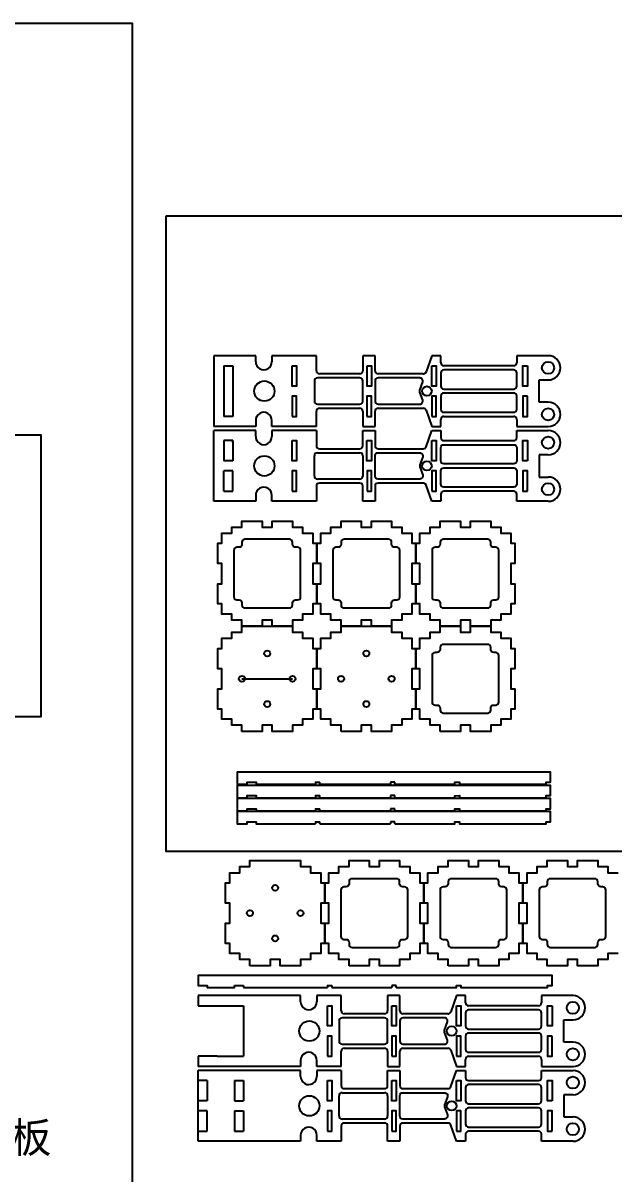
# Model space of a CAD drawing. Header units: millimetres. Extents: x 0 to 1901, y -171 to 1071.
# Drawn here: x 754 to 1046, y 323 to 892 of the extents above; entities that cross this region are included whole.
import ezdxf
from ezdxf import colors
from ezdxf.entities.mleader import LeaderData, LeaderLine
from ezdxf.math import Vec2, Vec3

# ---------------------------------------------------------------- set-up
doc = ezdxf.new("R2010")
doc.units = ezdxf.units.MM
doc.styles.get("Standard").update_dxf_attribs({"font": 'arial.ttf'})

msp = doc.modelspace()

# ---------------------------------------------------------------- linework, layer by layer
for p, q in [((869.21, 727.82), (848.51, 727.82)), ((848.51, 727.82), (848.51, 692.82)), ((853.51, 722.82), (853.51, 697.82)), ((853.51, 722.82), (857.86, 722.82)), ((857.86, 722.82), (857.86, 697.82)), ((857.86, 697.82), (853.51, 697.82)), ((869.21, 692.82), (848.51, 692.82)), ((869.21, 690.82), (848.51, 690.82)), ((848.51, 655.82), (848.51, 690.82)), ((857.86, 685.82), (853.51, 685.82)), ((853.51, 685.82), (853.51, 675.82)), ((857.87, 684.97), (857.86, 685.82)), ((857.86, 685.82), (857.86, 675.82)), ((857.86, 675.82), (853.51, 675.82)), ((853.51, 660.82), (853.51, 670.82)), ((857.86, 670.82), (853.51, 670.82)), ((857.86, 660.82), (857.86, 670.82)), ((853.51, 660.82), (857.86, 660.82)), ((869.21, 655.82), (848.51, 655.82)), ((862.41, 568.08), (887.41, 568.08)), ((898.74, 516.94), (898.74, 515.94)), ((900.94, 515.94), (900.94, 516.94)), ((937.99, 516.94), (935.79, 516.94)), ((935.79, 516.94), (935.79, 515.94)), ((937.99, 515.94), (937.99, 516.94)), ((898.74, 510.3), (898.74, 509.3)), ((900.94, 509.3), (900.94, 510.3)), ((937.99, 510.3), (935.79, 510.3)), ((935.79, 510.3), (935.79, 509.3)), ((937.99, 509.3), (937.99, 510.3)), ((898.74, 503.84), (898.74, 502.84)), ((900.94, 502.84), (900.94, 503.84)), ((937.99, 503.84), (935.79, 503.84)), ((935.79, 503.84), (935.79, 502.84)), ((937.99, 502.84), (937.99, 503.84)), ((898.74, 497.39), (898.74, 496.39)), ((900.94, 496.39), (900.94, 497.39)), ((937.99, 497.39), (935.79, 497.39)), ((935.79, 497.39), (935.79, 496.39)), ((937.99, 496.39), (937.99, 497.39)), ((858.71, 415.42), (858.71, 416.42)), ((858.71, 416.42), (863.11, 416.42)), ((863.11, 416.42), (863.11, 415.42)), ((863.11, 415.42), (904.64, 415.42)), ((904.64, 416.42), (904.64, 415.42)), ((906.84, 416.42), (906.84, 415.42)), ((938.69, 416.42), (936.49, 416.42)), ((936.49, 416.42), (936.49, 415.42)), ((938.69, 415.42), (938.69, 416.42)), ((891.44, 411.43), (840.74, 411.43)), ((840.74, 411.43), (840.74, 406.43)), ((840.74, 406.43), (850.09, 406.43)), ((850.09, 406.43), (863.11, 406.43)), ((863.11, 406.43), (863.11, 381.43)), ((850.09, 381.43), (840.74, 381.43)), ((840.74, 381.43), (840.74, 376.43)), ((850.09, 381.43), (863.11, 381.43)), ((891.44, 376.43), (840.74, 376.43)), ((891.44, 374.44), (840.74, 374.44)), ((840.74, 339.44), (840.74, 374.44)), ((845.14, 369.44), (840.74, 369.44)), ((845.14, 369.44), (845.14, 359.44)), ((858.71, 369.44), (863.11, 369.44)), ((858.71, 369.44), (858.71, 359.44)), ((863.11, 369.44), (863.11, 359.44)), ((845.14, 359.44), (840.74, 359.44)), ((858.71, 359.44), (863.11, 359.44)), ((845.14, 354.44), (840.74, 354.44)), ((845.14, 344.44), (845.14, 354.44)), ((858.71, 354.44), (863.11, 354.44)), ((858.71, 354.44), (858.71, 344.44)), ((863.11, 354.44), (863.11, 344.44)), ((840.74, 344.44), (845.14, 344.44)), ((858.71, 344.44), (863.11, 344.44)), ((891.44, 339.44), (840.74, 339.44))]:
    msp.add_line(p, q)
at = {"color": 0}
for p, q in [((869.21, 724.82), (869.21, 727.82)), ((869.21, 727.82), (869.21, 727.82)), ((899.21, 727.82), (877.21, 727.82)), ((877.21, 727.82), (877.21, 724.82)), ((899.21, 720.32), (899.21, 727.82)), ((928.21, 727.82), (922.21, 727.82)), ((922.21, 727.82), (922.21, 720.32)), ((928.21, 720.32), (928.21, 727.82)), ((956.21, 727.82), (953.47, 719.83)), ((960.71, 727.82), (956.21, 727.82)), ((960.71, 724.32), (960.71, 727.82)), ((996.81, 722.82), (962.21, 722.82)), ((1013.86, 727.82), (998.31, 727.82)), ((998.31, 727.82), (998.31, 724.32)), ((920.71, 718.82), (900.71, 718.82)), ((952.06, 718.82), (929.71, 718.82)), ((898.21, 715.32), (898.21, 705.32)), ((920.71, 716.82), (899.71, 716.82)), ((922.21, 705.32), (922.21, 715.32)), ((1009.38, 704.82), (1009.38, 715.82)), ((1009.38, 715.82), (1013.86, 715.82)), ((899.21, 692.82), (899.21, 700.32)), ((899.71, 703.82), (920.71, 703.82)), ((900.71, 701.82), (920.71, 701.82)), ((922.21, 700.32), (922.21, 692.82)), ((928.21, 692.82), (928.21, 700.32)), ((929.71, 701.82), (952.06, 701.82)), ((953.47, 700.8), (956.21, 692.82)), ((1013.86, 704.82), (1009.38, 704.82)), ((869.21, 695.82), (869.21, 692.82)), ((877.21, 692.82), (877.21, 695.82)), ((960.71, 692.82), (960.71, 696.32)), ((962.21, 697.82), (996.81, 697.82)), ((998.31, 696.32), (998.31, 692.82)), ((869.21, 692.82), (869.21, 692.82)), ((869.21, 687.82), (869.21, 690.82)), ((869.21, 690.82), (869.21, 690.82)), ((899.21, 692.82), (877.21, 692.82)), ((899.21, 690.82), (877.21, 690.82)), ((877.21, 690.82), (877.21, 687.82)), ((899.21, 690.82), (899.21, 683.32)), ((922.21, 692.82), (928.21, 692.82)), ((922.21, 683.32), (922.21, 690.82)), ((922.21, 690.82), (928.21, 690.82)), ((928.21, 690.82), (928.21, 683.32)), ((953.47, 682.83), (956.21, 690.82)), ((956.21, 692.82), (960.71, 692.82)), ((956.21, 690.82), (960.71, 690.82)), ((960.71, 690.82), (960.71, 687.32)), ((998.31, 692.82), (1013.86, 692.82)), ((998.31, 687.32), (998.31, 690.82)), ((998.31, 690.82), (1013.86, 690.82)), ((962.21, 685.82), (996.81, 685.82)), ((898.21, 668.32), (898.21, 678.32)), ((899.71, 679.82), (920.71, 679.82)), ((900.71, 681.82), (920.71, 681.82)), ((922.21, 678.32), (922.21, 668.32)), ((929.71, 681.82), (952.06, 681.82)), ((1013.86, 678.82), (1009.38, 678.82)), ((1009.38, 678.82), (1009.38, 667.82)), ((920.71, 666.82), (899.71, 666.82)), ((1009.38, 667.82), (1013.86, 667.82)), ((899.21, 663.32), (899.21, 655.82)), ((920.71, 664.82), (900.71, 664.82)), ((922.21, 655.82), (922.21, 663.32)), ((928.21, 663.32), (928.21, 655.82)), ((952.06, 664.82), (929.71, 664.82)), ((956.21, 655.82), (953.47, 663.81)), ((996.81, 660.82), (962.21, 660.82)), ((869.21, 658.82), (869.21, 655.82)), ((869.21, 655.82), (869.21, 655.82)), ((877.21, 655.82), (877.21, 658.82)), ((899.21, 655.82), (877.21, 655.82)), ((928.21, 655.82), (922.21, 655.82)), ((960.71, 655.82), (956.21, 655.82)), ((960.71, 659.32), (960.71, 655.82)), ((998.31, 655.82), (998.31, 659.32)), ((1013.86, 655.82), (998.31, 655.82)), ((881.44, 411.43), (881.44, 411.43)), ((891.44, 408.43), (891.44, 411.43)), ((911.44, 411.43), (899.44, 411.43)), ((899.44, 411.43), (899.44, 408.43)), ((911.44, 403.93), (911.44, 411.43)), ((940.44, 411.43), (934.44, 411.43)), ((934.44, 411.43), (934.44, 403.93)), ((940.44, 403.93), (940.44, 411.43)), ((968.44, 411.43), (965.7, 403.45)), ((972.94, 411.43), (968.44, 411.43)), ((972.94, 407.93), (972.94, 411.43)), ((1026.09, 411.43), (1010.54, 411.43)), ((1010.54, 411.43), (1010.54, 407.93)), ((1009.04, 406.43), (974.44, 406.43)), ((910.44, 398.93), (910.44, 388.93)), ((932.94, 400.43), (911.94, 400.43)), ((932.94, 402.43), (912.94, 402.43)), ((934.44, 388.93), (934.44, 398.93)), ((964.28, 402.43), (941.94, 402.43)), ((1021.61, 388.43), (1021.61, 399.43)), ((1021.61, 399.43), (1026.09, 399.43)), ((911.94, 387.43), (932.94, 387.43)), ((1026.09, 388.43), (1021.61, 388.43)), ((911.44, 376.43), (911.44, 383.93)), ((912.94, 385.43), (932.94, 385.43)), ((934.44, 383.93), (934.44, 376.43)), ((940.44, 376.43), (940.44, 383.93)), ((941.94, 385.43), (964.28, 385.43)), ((965.7, 384.42), (968.44, 376.43)), ((974.44, 381.43), (1009.04, 381.43)), ((881.44, 376.43), (881.44, 376.43)), ((891.44, 379.43), (891.44, 376.43)), ((899.44, 376.43), (899.44, 379.43)), ((911.44, 376.43), (899.44, 376.43)), ((934.44, 376.43), (940.44, 376.43)), ((968.44, 376.43), (972.94, 376.43)), ((972.94, 376.43), (972.94, 379.93)), ((1010.54, 379.93), (1010.54, 376.43)), ((1010.54, 376.43), (1026.09, 376.43)), ((881.44, 374.44), (881.44, 374.44)), ((891.44, 371.44), (891.44, 374.44)), ((911.44, 374.44), (899.44, 374.44)), ((899.44, 374.44), (899.44, 371.44)), ((911.44, 374.44), (911.44, 366.94)), ((934.44, 366.94), (934.44, 374.44)), ((934.44, 374.44), (940.44, 374.44)), ((940.44, 374.44), (940.44, 366.94)), ((965.7, 366.45), (968.44, 374.44)), ((968.44, 374.44), (972.94, 374.44)), ((972.94, 374.44), (972.94, 370.94)), ((1010.54, 370.94), (1010.54, 374.44)), ((1010.54, 374.44), (1026.09, 374.44)), ((912.94, 365.44), (932.94, 365.44)), ((941.94, 365.44), (964.28, 365.44)), ((974.44, 369.44), (1009.04, 369.44)), ((910.44, 351.94), (910.44, 361.94)), ((911.94, 363.44), (932.94, 363.44)), ((934.44, 361.94), (934.44, 351.94)), ((1026.09, 362.44), (1021.61, 362.44)), ((1021.61, 362.44), (1021.61, 351.44)), ((932.94, 350.44), (911.94, 350.44)), ((932.94, 348.44), (912.94, 348.44)), ((964.28, 348.44), (941.94, 348.44)), ((968.44, 339.44), (965.7, 347.42)), ((1021.61, 351.44), (1026.09, 351.44)), ((891.44, 342.44), (891.44, 339.44)), ((899.44, 339.44), (899.44, 342.44)), ((911.44, 346.94), (911.44, 339.44)), ((934.44, 339.44), (934.44, 346.94)), ((940.44, 346.94), (940.44, 339.44)), ((972.94, 342.94), (972.94, 339.44)), ((1009.04, 344.44), (974.44, 344.44)), ((1010.54, 339.44), (1010.54, 342.94)), ((891.44, 339.44), (891.44, 339.44)), ((911.44, 339.44), (899.44, 339.44)), ((940.44, 339.44), (934.44, 339.44)), ((972.94, 339.44), (968.44, 339.44)), ((1026.09, 339.44), (1010.54, 339.44))]:
    msp.add_line(p, q, dxfattribs=at)
for points in [[(182.95, 892.28), (808.19, 892.28), (808.19, 165.47), (182.95, 165.47)], [(824.98, 796.9), (1901.12, 796.9), (1901.12, 482.65), (824.98, 482.65)], [(862.41, 594.08), (862.41, 597.08), (857.41, 597.08), (857.41, 600.08), (852.41, 600.08), (852.41, 605.08), (850.41, 605.08), (850.41, 615.08), (852.41, 615.08), (852.41, 625.08), (850.41, 625.08), (850.41, 635.08), (852.41, 635.08), (852.41, 640.08), (857.41, 640.08), (857.41, 643.08), (862.41, 643.08), (862.41, 646.08), (872.41, 646.08), (872.41, 643.08), (877.41, 643.08), (877.41, 646.08), (887.41, 646.08), (887.41, 643.08), (892.41, 643.08), (892.41, 640.08), (897.41, 640.08), (897.41, 635.08), (899.41, 635.08), (899.41, 625.08), (897.41, 625.08), (897.41, 615.08), (899.41, 615.08), (899.41, 605.08), (897.41, 605.08), (897.41, 600.08), (892.41, 600.08), (892.41, 597.08), (887.41, 597.08), (887.41, 594.08), (877.41, 594.08), (877.41, 597.08), (872.41, 597.08), (872.41, 594.08)], [(911.41, 594.08), (911.41, 597.08), (906.41, 597.08), (906.41, 600.08), (901.41, 600.08), (901.41, 605.08), (899.41, 605.08), (899.41, 615.08), (901.41, 615.08), (901.41, 625.08), (899.41, 625.08), (899.41, 635.08), (901.41, 635.08), (901.41, 640.08), (906.41, 640.08), (906.41, 643.08), (911.41, 643.08), (911.41, 646.08), (921.41, 646.08), (921.41, 643.08), (926.41, 643.08), (926.41, 646.08), (936.41, 646.08), (936.41, 643.08), (941.41, 643.08), (941.41, 640.08), (946.41, 640.08), (946.41, 635.08), (948.41, 635.08), (948.41, 625.08), (946.41, 625.08), (946.41, 615.08), (948.41, 615.08), (948.41, 605.08), (946.41, 605.08), (946.41, 600.08), (941.41, 600.08), (941.41, 597.08), (936.41, 597.08), (936.41, 594.08), (926.41, 594.08), (926.41, 597.08), (921.41, 597.08), (921.41, 594.08)], [(960.41, 594.08), (960.41, 597.08), (955.41, 597.08), (955.41, 600.08), (950.41, 600.08), (950.41, 605.08), (948.41, 605.08), (948.41, 615.08), (950.41, 615.08), (950.41, 625.08), (948.41, 625.08), (948.41, 635.08), (950.41, 635.08), (950.41, 640.08), (955.41, 640.08), (955.41, 643.08), (960.41, 643.08), (960.41, 646.08), (970.41, 646.08), (970.41, 643.08), (975.41, 643.08), (975.41, 646.08), (985.41, 646.08), (985.41, 643.08), (990.41, 643.08), (990.41, 640.08), (995.41, 640.08), (995.41, 635.08), (997.41, 635.08), (997.41, 625.08), (995.41, 625.08), (995.41, 615.08), (997.41, 615.08), (997.41, 605.08), (995.41, 605.08), (995.41, 600.08), (990.41, 600.08), (990.41, 597.08), (985.41, 597.08), (985.41, 594.08), (975.41, 594.08), (975.41, 597.08), (970.41, 597.08), (970.41, 594.08)], [(862.41, 542.08), (862.41, 545.08), (857.41, 545.08), (857.41, 548.08), (852.41, 548.08), (852.41, 553.08), (850.41, 553.08), (850.41, 563.08), (852.41, 563.08), (852.41, 573.08), (850.41, 573.08), (850.41, 583.08), (852.41, 583.08), (852.41, 588.08), (857.41, 588.08), (857.41, 591.08), (862.41, 591.08), (862.41, 594.08), (872.41, 594.08), (872.41, 594.08), (877.41, 594.08), (877.41, 594.08), (887.41, 594.08), (887.41, 591.08), (892.41, 591.08), (892.41, 588.08), (897.41, 588.08), (897.41, 583.08), (899.41, 583.08), (899.41, 573.08), (897.41, 573.08), (897.41, 563.08), (899.41, 563.08), (899.41, 553.08), (897.41, 553.08), (897.41, 548.08), (892.41, 548.08), (892.41, 545.08), (887.41, 545.08), (887.41, 542.08), (877.41, 542.08), (877.41, 545.08), (872.41, 545.08), (872.41, 542.08)], [(911.41, 542.08), (911.41, 545.08), (906.41, 545.08), (906.41, 548.08), (901.41, 548.08), (901.41, 553.08), (899.41, 553.08), (899.41, 563.08), (901.41, 563.08), (901.41, 573.08), (899.41, 573.08), (899.41, 583.08), (901.41, 583.08), (901.41, 588.08), (906.41, 588.08), (906.41, 591.08), (911.41, 591.08), (911.41, 594.08), (921.41, 594.08), (921.41, 594.08), (926.41, 594.08), (926.41, 594.08), (936.41, 594.08), (936.41, 591.08), (941.41, 591.08), (941.41, 588.08), (946.41, 588.08), (946.41, 583.08), (948.41, 583.08), (948.41, 573.08), (946.41, 573.08), (946.41, 563.08), (948.41, 563.08), (948.41, 553.08), (946.41, 553.08), (946.41, 548.08), (941.41, 548.08), (941.41, 545.08), (936.41, 545.08), (936.41, 542.08), (926.41, 542.08), (926.41, 545.08), (921.41, 545.08), (921.41, 542.08)], [(960.41, 542.08), (960.41, 545.08), (955.41, 545.08), (955.41, 548.08), (950.41, 548.08), (950.41, 553.08), (948.41, 553.08), (948.41, 563.08), (950.41, 563.08), (950.41, 573.08), (948.41, 573.08), (948.41, 583.08), (950.41, 583.08), (950.41, 588.08), (955.41, 588.08), (955.41, 591.08), (960.41, 591.08), (960.41, 594.08), (970.41, 594.08), (970.41, 591.08), (975.41, 591.08), (975.41, 594.08), (985.41, 594.08), (985.41, 591.08), (990.41, 591.08), (990.41, 588.08), (995.41, 588.08), (995.41, 583.08), (997.41, 583.08), (997.41, 573.08), (995.41, 573.08), (995.41, 563.08), (997.41, 563.08), (997.41, 553.08), (995.41, 553.08), (995.41, 548.08), (990.41, 548.08), (990.41, 545.08), (985.41, 545.08), (985.41, 542.08), (975.41, 542.08), (975.41, 545.08), (970.41, 545.08), (970.41, 542.08)], [(866.35, 426.22), (866.35, 429.22), (861.35, 429.22), (861.35, 432.22), (856.35, 432.22), (856.35, 437.22), (854.35, 437.22), (854.35, 447.22), (856.35, 447.22), (856.35, 457.22), (854.35, 457.22), (854.35, 467.22), (856.35, 467.22), (856.35, 472.22), (861.35, 472.22), (861.35, 475.22), (866.35, 475.22), (866.35, 478.22), (876.35, 478.22), (876.35, 478.22), (881.35, 478.22), (881.35, 478.22), (891.35, 478.22), (891.35, 475.22), (896.35, 475.22), (896.35, 472.22), (901.35, 472.22), (901.35, 467.22), (903.35, 467.22), (903.35, 457.22), (901.35, 457.22), (901.35, 447.22), (903.35, 447.22), (903.35, 437.22), (901.35, 437.22), (901.35, 432.22), (896.35, 432.22), (896.35, 429.22), (891.35, 429.22), (891.35, 426.22), (881.35, 426.22), (881.35, 429.22), (876.35, 429.22), (876.35, 426.22)], [(915.35, 426.22), (915.35, 429.22), (910.35, 429.22), (910.35, 432.22), (905.35, 432.22), (905.35, 437.22), (903.35, 437.22), (903.35, 447.22), (905.35, 447.22), (905.35, 457.22), (903.35, 457.22), (903.35, 467.22), (905.35, 467.22), (905.35, 472.22), (910.35, 472.22), (910.35, 475.22), (915.35, 475.22), (915.35, 478.22), (925.35, 478.22), (925.35, 475.22), (930.35, 475.22), (930.35, 478.22), (940.35, 478.22), (940.35, 475.22), (945.35, 475.22), (945.35, 472.22), (950.35, 472.22), (950.35, 467.22), (952.35, 467.22), (952.35, 457.22), (950.35, 457.22), (950.35, 447.22), (952.35, 447.22), (952.35, 437.22), (950.35, 437.22), (950.35, 432.22), (945.35, 432.22), (945.35, 429.22), (940.35, 429.22), (940.35, 426.22), (930.35, 426.22), (930.35, 429.22), (925.35, 429.22), (925.35, 426.22)], [(964.35, 426.22), (964.35, 429.22), (959.35, 429.22), (959.35, 432.22), (954.35, 432.22), (954.35, 437.22), (952.35, 437.22), (952.35, 447.22), (954.35, 447.22), (954.35, 457.22), (952.35, 457.22), (952.35, 467.22), (954.35, 467.22), (954.35, 472.22), (959.35, 472.22), (959.35, 475.22), (964.35, 475.22), (964.35, 478.22), (974.35, 478.22), (974.35, 475.22), (979.35, 475.22), (979.35, 478.22), (989.35, 478.22), (989.35, 475.22), (994.35, 475.22), (994.35, 472.22), (999.35, 472.22), (999.35, 467.22), (1001.35, 467.22), (1001.35, 457.22), (999.35, 457.22), (999.35, 447.22), (1001.35, 447.22), (1001.35, 437.22), (999.35, 437.22), (999.35, 432.22), (994.35, 432.22), (994.35, 429.22), (989.35, 429.22), (989.35, 426.22), (979.35, 426.22), (979.35, 429.22), (974.35, 429.22), (974.35, 426.22)]]:
    msp.add_lwpolyline(points, close=True)
for points in [[(887.21, 722.82), (889.41, 722.82), (889.41, 712.82), (887.21, 712.82)], [(924.26, 722.82), (926.46, 722.82), (926.41, 712.82), (924.26, 712.82)], [(956.21, 722.82), (958.41, 722.82), (958.41, 712.82), (956.21, 712.82)], [(1003.51, 722.82), (1003.51, 712.82), (1001.31, 712.82), (1001.31, 722.82)], [(887.21, 697.82), (889.41, 697.82), (889.41, 707.82), (887.21, 707.82)], [(924.21, 697.82), (926.41, 697.82), (926.41, 707.81), (924.21, 707.82)], [(956.21, 697.82), (958.41, 697.82), (958.41, 707.82), (956.21, 707.82)], [(1003.51, 707.82), (1001.31, 707.82), (1001.31, 697.82), (1003.51, 697.82)], [(887.21, 685.82), (889.41, 685.82), (889.41, 675.82), (887.21, 675.82)], [(924.21, 685.82), (926.41, 685.82), (926.41, 675.82), (924.21, 675.82)], [(956.21, 685.82), (958.41, 685.82), (958.41, 675.82), (956.21, 675.82)], [(1003.51, 675.82), (1001.31, 675.82), (1001.31, 685.82), (1003.51, 685.82)], [(887.21, 660.82), (889.41, 660.82), (889.41, 670.82), (887.21, 670.82)], [(924.26, 660.82), (926.46, 660.82), (926.41, 670.82), (924.26, 670.82)], [(956.21, 660.82), (958.41, 660.82), (958.41, 670.82), (956.21, 670.82)], [(1003.51, 660.82), (1003.51, 670.82), (1001.31, 670.82), (1001.31, 660.82)], [(904.64, 406.43), (906.84, 406.43), (906.84, 396.43), (904.64, 396.43)], [(936.49, 406.44), (938.69, 406.44), (938.64, 396.44), (936.49, 396.44)], [(968.44, 406.43), (970.64, 406.43), (970.64, 396.43), (968.44, 396.43)], [(1015.74, 406.43), (1015.74, 396.43), (1013.54, 396.43), (1013.54, 406.43)], [(904.64, 381.43), (906.84, 381.43), (906.84, 391.43), (904.64, 391.43)], [(936.44, 381.43), (938.64, 381.43), (938.64, 391.43), (936.44, 391.43)], [(968.44, 381.43), (970.64, 381.43), (970.64, 391.43), (968.44, 391.43)], [(1015.74, 391.43), (1013.54, 391.43), (1013.54, 381.43), (1015.74, 381.43)], [(904.64, 369.44), (906.84, 369.44), (906.84, 359.44), (904.64, 359.44)], [(936.44, 369.44), (938.64, 369.44), (938.64, 359.44), (936.44, 359.44)], [(968.44, 369.44), (970.64, 369.44), (970.64, 359.44), (968.44, 359.44)], [(1015.74, 359.44), (1013.54, 359.44), (1013.54, 369.44), (1015.74, 369.44)], [(904.64, 344.44), (906.84, 344.44), (906.84, 354.44), (904.64, 354.44)], [(936.49, 344.43), (938.69, 344.43), (938.64, 354.43), (936.49, 354.43)], [(968.44, 344.44), (970.64, 344.44), (970.64, 354.44), (968.44, 354.44)], [(1015.74, 344.44), (1015.74, 354.44), (1013.54, 354.44), (1013.54, 344.44)]]:
    msp.add_lwpolyline(points, close=True, dxfattribs=at)
for points in [[(998.31, 712.82), (998.31, 719.32, 0.414214), (996.81, 720.82), (962.21, 720.82, 0.414214), (960.71, 719.32), (960.71, 712.82, 0.414214), (962.21, 711.32), (996.81, 711.32, 0.414214)], [(951.76, 714.83, 0.514618), (950.34, 716.82), (929.71, 716.82, 0.414214), (928.21, 715.32), (928.21, 705.32, 0.414214), (929.71, 703.82), (950.34, 703.82, 0.514618), (951.76, 705.8), (950.38, 709.83, -0.166667), (950.38, 710.8)], [(960.71, 707.82), (960.71, 701.32, 0.414214), (962.21, 699.82), (996.81, 699.82, 0.414214), (998.31, 701.32), (998.31, 707.82, 0.414214), (996.81, 709.32), (962.21, 709.32, 0.414214)], [(960.71, 675.82), (960.71, 682.32, -0.414214), (962.21, 683.82), (996.81, 683.82, -0.414214), (998.31, 682.32), (998.31, 675.82, -0.414214), (996.81, 674.32), (962.21, 674.32, -0.414214)], [(951.76, 668.81, -0.514618), (950.34, 666.82), (929.71, 666.82, -0.414214), (928.21, 668.32), (928.21, 678.32, -0.414214), (929.71, 679.82), (950.34, 679.82, -0.514618), (951.76, 677.83), (950.38, 673.81, 0.166667), (950.38, 672.83)], [(998.31, 670.82), (998.31, 664.32, -0.414214), (996.81, 662.82), (962.21, 662.82, -0.414214), (960.71, 664.32), (960.71, 670.82, -0.414214), (962.21, 672.32), (996.81, 672.32, -0.414214)], [(1010.54, 396.43), (1010.54, 402.93, 0.414214), (1009.04, 404.43), (974.44, 404.43, 0.414214), (972.94, 402.93), (972.94, 396.43, 0.414214), (974.44, 394.93), (1009.04, 394.93, 0.414214)], [(963.99, 398.45, 0.514618), (962.57, 400.43), (941.94, 400.43, 0.414214), (940.44, 398.93), (940.44, 388.93, 0.414214), (941.94, 387.43), (962.57, 387.43, 0.514618), (963.99, 389.42), (962.61, 393.45, -0.166667), (962.61, 394.42)], [(972.94, 391.43), (972.94, 384.93, 0.414214), (974.44, 383.43), (1009.04, 383.43, 0.414214), (1010.54, 384.93), (1010.54, 391.43, 0.414214), (1009.04, 392.93), (974.44, 392.93, 0.414214)], [(1010.54, 359.44), (1010.54, 365.94, 0.414214), (1009.04, 367.44), (974.44, 367.44, 0.414214), (972.94, 365.94), (972.94, 359.44, 0.414214), (974.44, 357.94), (1009.04, 357.94, 0.414214)], [(963.99, 352.42, -0.514618), (962.57, 350.44), (941.94, 350.44, -0.414214), (940.44, 351.94), (940.44, 361.94, -0.414214), (941.94, 363.44), (962.57, 363.44, -0.514618), (963.99, 361.45), (962.61, 357.42, 0.166667), (962.61, 356.45)], [(972.94, 354.44), (972.94, 347.94, 0.414214), (974.44, 346.44), (1009.04, 346.44, 0.414214), (1010.54, 347.94), (1010.54, 354.44, 0.414214), (1009.04, 355.94), (974.44, 355.94, 0.414214)]]:
    msp.add_lwpolyline(points, format="xyb", close=True, dxfattribs=at)
at = {"color": 2}
msp.add_lwpolyline([(243.63, 688.71), (762.95, 688.71), (762.95, 549.3), (243.63, 549.3)], close=True, dxfattribs=at)
for points in [[(891.41, 631.58, 0.414214), (889.91, 633.08), (888.91, 633.08, -0.414214), (887.41, 634.58), (887.41, 635.58, 0.414214), (885.91, 637.08), (863.91, 637.08, 0.414214), (862.41, 635.58), (862.41, 634.58, -0.414214), (860.91, 633.08), (859.91, 633.08, 0.414214), (858.41, 631.58), (858.41, 608.58, 0.414214), (859.91, 607.08), (860.91, 607.08, -0.414214), (862.41, 605.58), (862.41, 604.58, 0.414214), (863.91, 603.08), (885.91, 603.08, 0.414214), (887.41, 604.58), (887.41, 605.58, -0.414214), (888.91, 607.08), (889.91, 607.08, 0.414214), (891.41, 608.58)], [(940.41, 631.58, 0.414214), (938.91, 633.08), (937.91, 633.08, -0.414214), (936.41, 634.58), (936.41, 635.58, 0.414214), (934.91, 637.08), (912.91, 637.08, 0.414214), (911.41, 635.58), (911.41, 634.58, -0.414214), (909.91, 633.08), (908.91, 633.08, 0.414214), (907.41, 631.58), (907.41, 608.58, 0.414214), (908.91, 607.08), (909.91, 607.08, -0.414214), (911.41, 605.58), (911.41, 604.58, 0.414214), (912.91, 603.08), (934.91, 603.08, 0.414214), (936.41, 604.58), (936.41, 605.58, -0.414214), (937.91, 607.08), (938.91, 607.08, 0.414214), (940.41, 608.58)], [(989.41, 631.58, 0.414214), (987.91, 633.08), (986.91, 633.08, -0.414214), (985.41, 634.58), (985.41, 635.58, 0.414214), (983.91, 637.08), (961.91, 637.08, 0.414214), (960.41, 635.58), (960.41, 634.58, -0.414214), (958.91, 633.08), (957.91, 633.08, 0.414214), (956.41, 631.58), (956.41, 608.58, 0.414214), (957.91, 607.08), (958.91, 607.08, -0.414214), (960.41, 605.58), (960.41, 604.58, 0.414214), (961.91, 603.08), (983.91, 603.08, 0.414214), (985.41, 604.58), (985.41, 605.58, -0.414214), (986.91, 607.08), (987.91, 607.08, 0.414214), (989.41, 608.58)], [(989.41, 579.58, 0.414214), (987.91, 581.08), (986.91, 581.08, -0.414214), (985.41, 582.58), (985.41, 583.58, 0.414214), (983.91, 585.08), (961.91, 585.08, 0.414214), (960.41, 583.58), (960.41, 582.58, -0.414214), (958.91, 581.08), (957.91, 581.08, 0.414214), (956.41, 579.58), (956.41, 556.58, 0.414214), (957.91, 555.08), (958.91, 555.08, -0.414214), (960.41, 553.58), (960.41, 552.58, 0.414214), (961.91, 551.08), (983.91, 551.08, 0.414214), (985.41, 552.58), (985.41, 553.58, -0.414214), (986.91, 555.08), (987.91, 555.08, 0.414214), (989.41, 556.58)], [(944.35, 463.72, 0.414214), (942.85, 465.22), (941.85, 465.22, -0.414214), (940.35, 466.72), (940.35, 467.72, 0.414214), (938.85, 469.22), (916.85, 469.22, 0.414214), (915.35, 467.72), (915.35, 466.72, -0.414214), (913.85, 465.22), (912.85, 465.22, 0.414214), (911.35, 463.72), (911.35, 440.72, 0.414214), (912.85, 439.22), (913.85, 439.22, -0.414214), (915.35, 437.72), (915.35, 436.72, 0.414214), (916.85, 435.22), (938.85, 435.22, 0.414214), (940.35, 436.72), (940.35, 437.72, -0.414214), (941.85, 439.22), (942.85, 439.22, 0.414214), (944.35, 440.72)], [(993.35, 463.72, 0.414214), (991.85, 465.22), (990.85, 465.22, -0.414214), (989.35, 466.72), (989.35, 467.72, 0.414214), (987.85, 469.22), (965.85, 469.22, 0.414214), (964.35, 467.72), (964.35, 466.72, -0.414214), (962.85, 465.22), (961.85, 465.22, 0.414214), (960.35, 463.72), (960.35, 440.72, 0.414214), (961.85, 439.22), (962.85, 439.22, -0.414214), (964.35, 437.72), (964.35, 436.72, 0.414214), (965.85, 435.22), (987.85, 435.22, 0.414214), (989.35, 436.72), (989.35, 437.72, -0.414214), (990.85, 439.22), (991.85, 439.22, 0.414214), (993.35, 440.72)], [(1042.35, 463.72, 0.414214), (1040.85, 465.22), (1039.85, 465.22, -0.414214), (1038.35, 466.72), (1038.35, 467.72, 0.414214), (1036.85, 469.22), (1014.85, 469.22, 0.414214), (1013.35, 467.72), (1013.35, 466.72, -0.414214), (1011.85, 465.22), (1010.85, 465.22, 0.414214), (1009.35, 463.72), (1009.35, 440.72, 0.414214), (1010.85, 439.22), (1011.85, 439.22, -0.414214), (1013.35, 437.72), (1013.35, 436.72, 0.414214), (1014.85, 435.22), (1036.85, 435.22, 0.414214), (1038.35, 436.72), (1038.35, 437.72, -0.414214), (1039.85, 439.22), (1040.85, 439.22, 0.414214), (1042.35, 440.72)]]:
    msp.add_lwpolyline(points, format="xyb", close=True)
for points in [[(937.99, 515.94), (967.74, 515.94), (967.74, 516.93), (969.94, 516.94), (969.94, 515.94), (1012.84, 515.94), (1012.84, 516.94), (1015.04, 516.94), (1015.04, 521.94), (887.04, 521.94), (887.04, 521.94), (860.04, 521.94), (860.04, 515.94), (865.04, 515.94), (865.04, 516.94), (869.39, 516.94), (869.39, 515.94), (890.44, 515.94), (890.44, 515.94), (893.94, 515.94), (893.94, 515.94), (898.74, 515.94)], [(937.99, 509.3), (967.74, 509.3), (967.74, 510.29), (969.94, 510.3), (969.94, 509.3), (1012.84, 509.3), (1012.84, 510.3), (1015.04, 510.3), (1015.04, 515.3), (887.04, 515.3), (887.04, 515.3), (860.04, 515.3), (860.04, 509.3), (865.04, 509.3), (865.04, 510.3), (869.39, 510.3), (869.39, 509.3), (890.44, 509.3), (890.44, 509.3), (893.94, 509.3), (893.94, 509.3), (898.74, 509.3)], [(898.74, 516.94), (898.74, 516.94), (900.94, 516.94), (900.94, 516.94)], [(900.94, 515.94), (935.79, 515.94)], [(937.99, 502.84), (967.74, 502.84), (967.74, 503.83), (969.94, 503.84), (969.94, 502.84), (1012.84, 502.84), (1012.84, 503.84), (1015.04, 503.84), (1015.04, 508.84), (887.04, 508.84), (887.04, 508.84), (860.04, 508.84), (860.04, 502.84), (865.04, 502.84), (865.04, 503.84), (869.39, 503.84), (869.39, 502.84), (890.44, 502.84), (890.44, 502.84), (893.94, 502.84), (893.94, 502.84), (898.74, 502.84)], [(898.74, 510.3), (898.74, 510.3), (900.94, 510.3), (900.94, 510.3)], [(900.94, 509.3), (935.79, 509.3)], [(937.99, 496.39), (967.74, 496.39), (967.74, 497.37), (969.94, 497.39), (969.94, 496.39), (1012.84, 496.39), (1012.84, 497.39), (1015.04, 497.39), (1015.04, 502.39), (887.04, 502.39), (887.04, 502.39), (860.04, 502.39), (860.04, 496.39), (865.04, 496.39), (865.04, 497.39), (869.39, 497.39), (869.39, 496.39), (890.44, 496.39), (890.44, 496.39), (893.94, 496.39), (893.94, 496.39), (898.74, 496.39)], [(898.74, 503.84), (898.74, 503.84), (900.94, 503.84), (900.94, 503.84)], [(900.94, 502.84), (935.79, 502.84)], [(898.74, 497.39), (898.74, 497.39), (900.94, 497.39), (900.94, 497.39)], [(900.94, 496.39), (935.79, 496.39)], [(1048.35, 432.22), (1043.35, 432.22), (1043.35, 429.22), (1038.35, 429.22), (1038.35, 426.22), (1028.35, 426.22), (1028.35, 429.22), (1023.35, 429.22), (1023.35, 426.22), (1013.35, 426.22), (1013.35, 429.22), (1008.35, 429.22), (1008.35, 432.22), (1003.35, 432.22), (1003.35, 437.22), (1001.35, 437.22), (1001.35, 447.22), (1003.35, 447.22), (1003.35, 457.22), (1001.35, 457.22), (1001.35, 467.22), (1003.35, 467.22), (1003.35, 472.22), (1008.35, 472.22), (1008.35, 475.22), (1013.35, 475.22), (1013.35, 478.22), (1023.35, 478.22), (1023.35, 475.22), (1028.35, 475.22), (1028.35, 478.22), (1038.35, 478.22), (1038.35, 475.22), (1043.35, 475.22), (1043.35, 472.22), (1048.35, 472.22)], [(938.69, 415.42), (968.44, 415.42), (968.44, 416.41), (970.64, 416.42), (970.64, 415.42), (1013.54, 415.42), (1013.54, 416.42), (1015.74, 416.42), (1015.74, 421.42), (887.74, 421.42), (887.74, 421.42), (840.74, 421.42), (840.74, 416.42), (840.74, 416.42), (840.74, 416.42), (845.14, 416.42), (845.14, 415.42), (858.71, 415.42), (858.71, 415.42), (858.71, 415.42), (858.71, 415.42)], [(904.64, 416.42), (904.64, 416.42), (906.84, 416.42), (906.84, 416.42)], [(906.84, 415.42), (936.49, 415.42)]]:
    msp.add_lwpolyline(points)
at = {"color": 0}
for centre, radius in [((1013.75, 721.82), 3), ((873.49, 710.32), 5), ((953.86, 710.32), 2.35), ((1013.75, 698.82), 3), ((1013.75, 684.82), 3), ((873.49, 673.32), 5), ((953.86, 673.32), 2.35), ((1013.75, 661.82), 3), ((1025.98, 405.43), 3), ((895.72, 393.93), 5), ((966.09, 393.93), 2.35), ((1025.98, 382.43), 3), ((1025.98, 368.44), 3), ((895.72, 356.94), 5), ((966.09, 356.94), 2.35), ((1025.98, 345.44), 3)]:
    msp.add_circle(centre, radius, dxfattribs=at)
for centre in [(874.91, 580.58), (923.91, 580.58), (862.41, 568.08), (887.41, 568.08), (911.41, 568.08), (936.41, 568.08), (874.91, 555.58), (923.91, 555.58), (878.85, 464.72), (866.35, 452.22), (891.35, 452.22), (878.85, 439.72)]:
    msp.add_circle(centre, 1.48)
for centre, radius, start, end in [((873.21, 724.82), 4, 180, 0.9634), ((962.21, 724.32), 1.5, 180, 270), ((996.81, 724.32), 1.5, 270, 0), ((1013.86, 721.82), 6, 270, 90), ((900.71, 720.32), 1.5, 180, 270), ((920.71, 720.32), 1.5, 270, 0), ((929.71, 720.32), 1.5, 180, 270), ((952.06, 720.32), 1.5, 270, 341.0754), ((899.71, 715.32), 1.5, 90, 180), ((920.71, 715.32), 1.5, 0, 90), ((899.71, 705.32), 1.5, 180, 270), ((900.71, 700.32), 1.5, 90, 180), ((920.71, 705.32), 1.5, 270, 0), ((920.71, 700.32), 1.5, 0, 90), ((929.71, 700.32), 1.5, 90, 180), ((952.06, 700.32), 1.5, 18.9246, 90), ((1013.86, 698.82), 6, 270, 90), ((873.21, 695.82), 4, 359.0366, 180), ((962.21, 696.32), 1.5, 90, 180), ((996.81, 696.32), 1.5, 0, 90), ((1013.86, 684.82), 6, 270, 90), ((873.21, 687.82), 4, 180, 0.9634), ((900.71, 683.32), 1.5, 180, 270), ((920.71, 683.32), 1.5, 270, 0), ((929.71, 683.32), 1.5, 180, 270), ((952.06, 683.32), 1.5, 270, 341.0754), ((962.21, 687.32), 1.5, 180, 270), ((996.81, 687.32), 1.5, 270, 0), ((899.71, 678.32), 1.5, 90, 180), ((920.71, 678.32), 1.5, 0, 90), ((899.71, 668.32), 1.5, 180, 270), ((920.71, 668.32), 1.5, 270, 0), ((1013.86, 661.82), 6, 270, 90), ((873.21, 658.82), 4, 359.0366, 180), ((900.71, 663.32), 1.5, 90, 180), ((920.71, 663.32), 1.5, 0, 90), ((929.71, 663.32), 1.5, 90, 180), ((952.06, 663.32), 1.5, 18.9246, 90), ((962.21, 659.32), 1.5, 90, 180), ((996.81, 659.32), 1.5, 0, 90), ((1026.09, 405.43), 6, 270, 90), ((895.44, 408.43), 4, 180, 0.9634), ((974.44, 407.93), 1.5, 180, 270), ((1009.04, 407.93), 1.5, 270, 0), ((911.94, 398.93), 1.5, 90, 180), ((912.94, 403.93), 1.5, 180, 270), ((932.94, 403.93), 1.5, 270, 0), ((932.94, 398.93), 1.5, 0, 90), ((941.94, 403.93), 1.5, 180, 270), ((964.28, 403.93), 1.5, 270, 341.0754), ((911.94, 388.93), 1.5, 180, 270), ((932.94, 388.93), 1.5, 270, 0), ((1026.09, 382.43), 6, 270, 90), ((895.44, 379.43), 4, 359.0366, 180), ((912.94, 383.93), 1.5, 90, 180), ((932.94, 383.93), 1.5, 0, 90), ((941.94, 383.93), 1.5, 90, 180), ((964.28, 383.93), 1.5, 18.9246, 90), ((974.44, 379.93), 1.5, 90, 180), ((1009.04, 379.93), 1.5, 0, 90), ((895.44, 371.44), 4, 180, 0.9634), ((974.44, 370.94), 1.5, 180, 270), ((1009.04, 370.94), 1.5, 270, 0), ((1026.09, 368.44), 6, 270, 90), ((912.94, 366.94), 1.5, 180, 270), ((932.94, 366.94), 1.5, 270, 0), ((941.94, 366.94), 1.5, 180, 270), ((964.28, 366.94), 1.5, 270, 341.0754), ((911.94, 361.94), 1.5, 90, 180), ((932.94, 361.94), 1.5, 0, 90), ((911.94, 351.94), 1.5, 180, 270), ((912.94, 346.94), 1.5, 90, 180), ((932.94, 351.94), 1.5, 270, 0), ((932.94, 346.94), 1.5, 0, 90), ((941.94, 346.94), 1.5, 90, 180), ((964.28, 346.94), 1.5, 18.9246, 90), ((1026.09, 345.44), 6, 270, 90), ((895.44, 342.44), 4, 359.0366, 180), ((974.44, 342.94), 1.5, 90, 180), ((1009.04, 342.94), 1.5, 0, 90)]:
    msp.add_arc(centre, radius, start, end, dxfattribs=at)

# ---------------------------------------------------------------- leaders
ml = msp.add_multileader_mtext('Standard')
ml.set_content('{\\fSimSun|b0|i0|c134|p2;航空层板}', color=256)
ml.set_leader_properties()
ml.build(insert=Vec2(0, 0))
ml.multileader.update_dxf_attribs({"text_right_attachment_type": 6, "dogleg_length": 0.36, "arrow_head_size": 0.18})
ctx = ml.context
ctx.base_point, ctx.char_height, ctx.arrow_head_size, ctx.landing_gap_size, ctx.plane_origin = Vec3(686.31, 340.2), 15, 0.18, 0.09, Vec3(649.99, 391.95)
ctx.right_attachment = 6
notes = []
notes.append((ctx, [(0, (1, 1, 0), (685.95, 340.2), (1, 0), 0.36, [(0, [(649.99, 391.95)], 0, [])])]))
ctx.mtext.insert, ctx.mtext.flow_direction = Vec3(686.4, 348.83), 5
for ctx, leaders in notes:
    for number, flags, end, landing, length, lines in leaders:
        leader = LeaderData()
        leader.index, (leader.has_last_leader_line, leader.has_dogleg_vector, leader.attachment_direction) = number, flags
        leader.last_leader_point, leader.dogleg_vector, leader.dogleg_length = Vec3(end), Vec3(landing), length
        for number, points, colour, breaks in lines:
            line = LeaderLine()
            line.index, line.vertices, line.color, line.breaks = number, Vec3.list(points), colors.encode_raw_color(colour), breaks
            leader.lines.append(line)
        ctx.leaders.append(leader)

doc.saveas('drawing.dxf')
